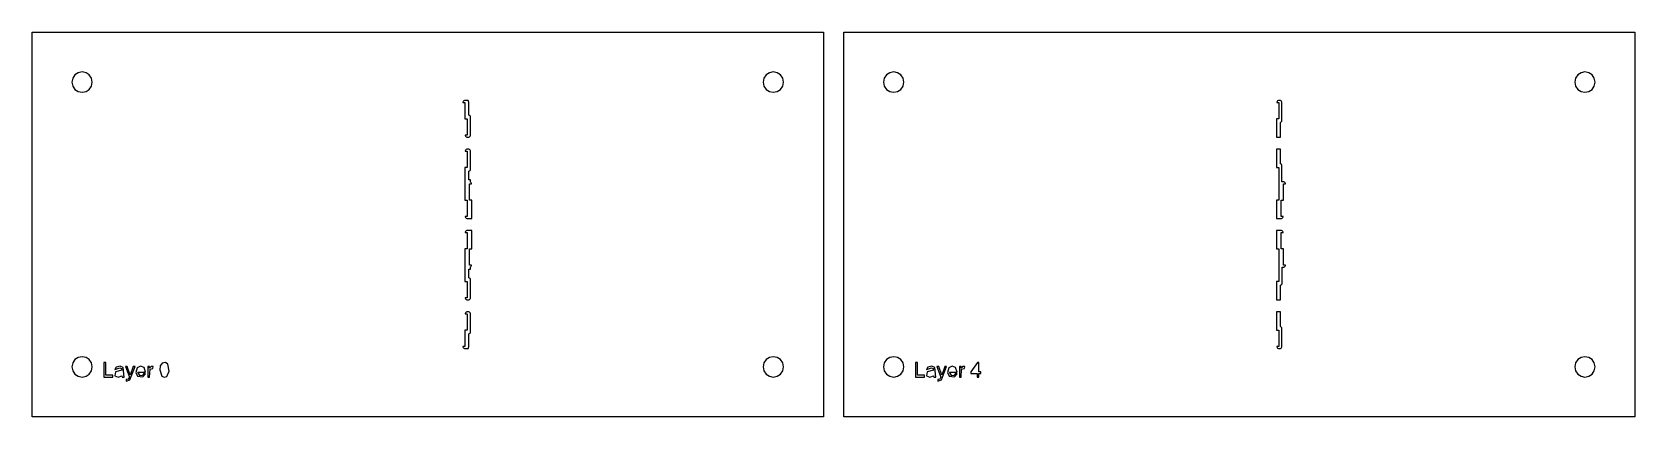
# Model space of a CAD drawing. Header units: metres. Extents: x 223 to 617, y 503 to 597.
import ezdxf

# ---------------------------------------------------------------- set-up
doc = ezdxf.new("R2010")
doc.units = ezdxf.units.M

msp = doc.modelspace()

# ---------------------------------------------------------------- linework, layer by layer
for points in [[(417.31, 502.69), (222.69, 502.69), (222.69, 597.31), (417.31, 597.31), (417.31, 502.69)], [(616.92, 502.69), (422.31, 502.69), (422.31, 597.31), (616.92, 597.31), (616.92, 502.69)], [(237.5, 585), (237.31, 585.96), (236.77, 586.77), (235.96, 587.31), (235, 587.5), (234.04, 587.31), (233.23, 586.77), (232.69, 585.96), (232.5, 585), (232.69, 584.04), (233.23, 583.23), (234.04, 582.69), (235, 582.5), (235.96, 582.69), (236.77, 583.23), (237.31, 584.04), (237.5, 585)], [(407.5, 585), (407.31, 585.96), (406.77, 586.77), (405.96, 587.31), (405, 587.5), (404.04, 587.31), (403.23, 586.77), (402.69, 585.96), (402.5, 585), (402.69, 584.04), (403.23, 583.23), (404.04, 582.69), (405, 582.5), (405.96, 582.69), (406.77, 583.23), (407.31, 584.04), (407.5, 585)], [(437.12, 585), (436.93, 585.96), (436.38, 586.77), (435.57, 587.31), (434.62, 587.5), (433.66, 587.31), (432.85, 586.77), (432.31, 585.96), (432.12, 585), (432.31, 584.04), (432.85, 583.23), (433.66, 582.69), (434.62, 582.5), (435.57, 582.69), (436.38, 583.23), (436.93, 584.04), (437.12, 585)], [(607.12, 585), (606.93, 585.96), (606.38, 586.77), (605.57, 587.31), (604.62, 587.5), (603.66, 587.31), (602.85, 586.77), (602.31, 585.96), (602.12, 585), (602.31, 584.04), (602.85, 583.23), (603.66, 582.69), (604.62, 582.5), (605.57, 582.69), (606.38, 583.23), (606.93, 584.04), (607.12, 585)], [(330.5, 576.59), (330.42, 576.71), (330.13, 576.9), (330.13, 580), (330.06, 580.38), (329.98, 580.5), (329.14, 580.5), (329.04, 580.49), (329.04, 580.49), (328.86, 580.41), (328.86, 580.41), (328.72, 580.28), (328.72, 580.28), (328.64, 580.1), (328.64, 580.1), (328.64, 580), (329.13, 580), (329.13, 576), (329.71, 576), (329.71, 572), (329.21, 572), (329.22, 571.9), (329.22, 571.9), (329.3, 571.72), (329.3, 571.72), (329.43, 571.59), (329.43, 571.59), (329.61, 571.51), (329.61, 571.51), (329.71, 571.5), (330, 571.5), (330.1, 571.51), (330.1, 571.51), (330.28, 571.59), (330.28, 571.59), (330.41, 571.72), (330.41, 571.72), (330.49, 571.9), (330.49, 571.9), (330.5, 572), (330.5, 576.59)], [(529.75, 571.53), (529.75, 575.1), (530.03, 575.29), (530.11, 575.41), (530.11, 580), (530.11, 580.1), (530.11, 580.1), (530.03, 580.28), (530.03, 580.28), (529.89, 580.41), (529.89, 580.41), (529.71, 580.49), (529.71, 580.49), (529.61, 580.5), (529.33, 580.5), (529.23, 580.49), (529.23, 580.49), (529.05, 580.41), (529.05, 580.41), (528.91, 580.28), (528.91, 580.28), (528.84, 580.1), (528.84, 580.1), (528.83, 580), (529.33, 580), (529.33, 576), (528.75, 576), (528.75, 572), (528.75, 571.5), (528.75, 571.5), (528.75, 571.5), (529.61, 571.5), (529.71, 571.51), (529.71, 571.51), (529.75, 571.53)], [(330.5, 561), (330.29, 561), (330.13, 560.97), (330.13, 563.1), (330.42, 563.29), (330.5, 563.41), (330.5, 568), (330.49, 568.1), (330.49, 568.1), (330.41, 568.28), (330.41, 568.28), (330.28, 568.41), (330.28, 568.41), (330.1, 568.49), (330.1, 568.49), (330, 568.5), (329.71, 568.5), (329.61, 568.49), (329.61, 568.49), (329.43, 568.41), (329.43, 568.41), (329.3, 568.28), (329.3, 568.28), (329.22, 568.1), (329.22, 568.1), (329.21, 568), (329.71, 568), (329.71, 564), (329.13, 564), (329.13, 560), (329.13, 556), (329.71, 556), (329.71, 552), (329.21, 552), (329.22, 551.9), (329.22, 551.9), (329.3, 551.72), (329.3, 551.72), (329.43, 551.59), (329.43, 551.59), (329.61, 551.51), (329.61, 551.51), (329.71, 551.5), (330.86, 551.5), (330.87, 551.5), (330.87, 551.5), (330.87, 552), (330.87, 556), (330.29, 556), (330.29, 560), (330.79, 560), (330.78, 560.1), (330.78, 560.1), (330.7, 560.28), (330.7, 560.28), (330.57, 560.41), (330.57, 560.41), (330.5, 560.44), (330.5, 560.44), (330.5, 560.44), (330.5, 560.44), (330.5, 561)], [(530.11, 564.59), (530.03, 564.71), (529.75, 564.9), (529.75, 568.47), (529.71, 568.49), (529.71, 568.49), (529.61, 568.5), (528.75, 568.5), (528.75, 568.5), (528.75, 568.5), (528.75, 568), (528.75, 564), (529.33, 564), (529.33, 560), (529.33, 556), (528.75, 556), (528.75, 552), (528.75, 551.5), (528.75, 551.5), (528.75, 551.5), (529.9, 551.5), (530, 551.51), (530, 551.51), (530.18, 551.59), (530.18, 551.59), (530.32, 551.72), (530.32, 551.72), (530.39, 551.9), (530.39, 551.9), (530.4, 552), (529.9, 552), (529.9, 556), (530.48, 556), (530.48, 560), (530.98, 560), (530.97, 560.1), (530.97, 560.1), (530.9, 560.28), (530.9, 560.28), (530.76, 560.41), (530.76, 560.41), (530.58, 560.49), (530.58, 560.49), (530.48, 560.5), (530.12, 560.5), (530.12, 560.5), (530.11, 560.5), (530.11, 560.5), (530.11, 560.5), (530.11, 564.59)], [(330.5, 536.59), (330.42, 536.71), (330.13, 536.9), (330.13, 539.03), (330.29, 539), (330.5, 539), (330.5, 539.56), (330.5, 539.56), (330.5, 539.56), (330.5, 539.56), (330.57, 539.59), (330.57, 539.59), (330.7, 539.72), (330.7, 539.72), (330.78, 539.9), (330.78, 539.9), (330.79, 540), (330.29, 540), (330.29, 544), (330.87, 544), (330.87, 548), (330.87, 548.5), (330.87, 548.5), (330.86, 548.5), (329.71, 548.5), (329.61, 548.49), (329.61, 548.49), (329.43, 548.41), (329.43, 548.41), (329.3, 548.28), (329.3, 548.28), (329.22, 548.1), (329.22, 548.1), (329.21, 548), (329.71, 548), (329.71, 544), (329.13, 544), (329.13, 540), (329.13, 536), (329.71, 536), (329.71, 532), (329.21, 532), (329.22, 531.9), (329.22, 531.9), (329.3, 531.72), (329.3, 531.72), (329.43, 531.59), (329.43, 531.59), (329.61, 531.51), (329.61, 531.51), (329.71, 531.5), (330, 531.5), (330.1, 531.51), (330.1, 531.51), (330.28, 531.59), (330.28, 531.59), (330.41, 531.72), (330.41, 531.72), (330.49, 531.9), (330.49, 531.9), (330.5, 532), (330.5, 536.59)], [(529.75, 531.53), (529.75, 535.1), (530.03, 535.29), (530.12, 535.41), (530.12, 539.5), (530.12, 539.5), (530.12, 539.5), (530.12, 539.5), (530.12, 539.5), (530.48, 539.5), (530.58, 539.51), (530.58, 539.51), (530.76, 539.59), (530.76, 539.59), (530.9, 539.72), (530.9, 539.72), (530.97, 539.9), (530.97, 539.9), (530.98, 540), (530.48, 540), (530.48, 544), (529.9, 544), (529.9, 548), (530.4, 548), (530.39, 548.1), (530.39, 548.1), (530.32, 548.28), (530.32, 548.28), (530.18, 548.41), (530.18, 548.41), (530, 548.49), (530, 548.49), (529.9, 548.5), (528.75, 548.5), (528.75, 548.5), (528.75, 548.5), (528.75, 548), (528.75, 544), (529.33, 544), (529.33, 540), (529.33, 536), (528.75, 536), (528.75, 532), (528.75, 531.5), (528.75, 531.5), (528.75, 531.5), (529.61, 531.5), (529.71, 531.51), (529.71, 531.51), (529.75, 531.53)], [(329.98, 519.5), (330.06, 519.62), (330.13, 520), (330.13, 523.1), (330.42, 523.29), (330.5, 523.41), (330.5, 528), (330.49, 528.1), (330.49, 528.1), (330.41, 528.28), (330.41, 528.28), (330.28, 528.41), (330.28, 528.41), (330.1, 528.49), (330.1, 528.49), (330, 528.5), (329.71, 528.5), (329.61, 528.49), (329.61, 528.49), (329.43, 528.41), (329.43, 528.41), (329.3, 528.28), (329.3, 528.28), (329.22, 528.1), (329.22, 528.1), (329.21, 528), (329.71, 528), (329.71, 524), (329.13, 524), (329.13, 520), (328.64, 520), (328.64, 519.9), (328.64, 519.9), (328.72, 519.72), (328.72, 519.72), (328.86, 519.59), (328.86, 519.59), (329.04, 519.51), (329.04, 519.51), (329.14, 519.5), (329.98, 519.5)], [(530.11, 524.59), (530.03, 524.71), (529.75, 524.9), (529.75, 528.47), (529.71, 528.49), (529.71, 528.49), (529.61, 528.5), (528.75, 528.5), (528.75, 528.5), (528.75, 528.5), (528.75, 528), (528.75, 524), (529.33, 524), (529.33, 520), (528.83, 520), (528.84, 519.9), (528.84, 519.9), (528.91, 519.72), (528.91, 519.72), (529.05, 519.59), (529.05, 519.59), (529.23, 519.51), (529.23, 519.51), (529.33, 519.5), (529.61, 519.5), (529.71, 519.51), (529.71, 519.51), (529.89, 519.59), (529.89, 519.59), (530.03, 519.72), (530.03, 519.72), (530.11, 519.9), (530.11, 519.9), (530.11, 520), (530.11, 524.59)], [(237.5, 515), (237.31, 515.96), (236.77, 516.77), (235.96, 517.31), (235, 517.5), (234.04, 517.31), (233.23, 516.77), (232.69, 515.96), (232.5, 515), (232.69, 514.04), (233.23, 513.23), (234.04, 512.69), (235, 512.5), (235.96, 512.69), (236.77, 513.23), (237.31, 514.04), (237.5, 515)], [(407.5, 515), (407.31, 515.96), (406.77, 516.77), (405.96, 517.31), (405, 517.5), (404.04, 517.31), (403.23, 516.77), (402.69, 515.96), (402.5, 515), (402.69, 514.04), (403.23, 513.23), (404.04, 512.69), (405, 512.5), (405.96, 512.69), (406.77, 513.23), (407.31, 514.04), (407.5, 515)], [(437.12, 515), (436.93, 515.96), (436.38, 516.77), (435.57, 517.31), (434.62, 517.5), (433.66, 517.31), (432.85, 516.77), (432.31, 515.96), (432.12, 515), (432.31, 514.04), (432.85, 513.23), (433.66, 512.69), (434.62, 512.5), (435.57, 512.69), (436.38, 513.23), (436.93, 514.04), (437.12, 515)], [(607.12, 515), (606.93, 515.96), (606.38, 516.77), (605.57, 517.31), (604.62, 517.5), (603.66, 517.31), (602.85, 516.77), (602.31, 515.96), (602.12, 515), (602.31, 514.04), (602.85, 513.23), (603.66, 512.69), (604.62, 512.5), (605.57, 512.69), (606.38, 513.23), (606.93, 514.04), (607.12, 515)], [(240.37, 512.5), (242.6, 512.5), (242.6, 512.92), (240.84, 512.92), (240.84, 516.08), (240.37, 516.08), (240.37, 512.5)], [(244.8, 512.82), (244.89, 512.5), (245.35, 512.5), (245.09, 514.83), (244.39, 515.14), (243.39, 514.95), (243.04, 514.35), (244.27, 514.78), (244.69, 514.59), (244.77, 514.15), (243.22, 513.74), (243.07, 512.79), (243.9, 512.44), (244.8, 512.82)], [(245.87, 511.5), (246.76, 511.83), (248.02, 515.09), (247.58, 515.09), (246.84, 512.99), (246.12, 515.09), (245.64, 515.09), (246.63, 512.5), (246.34, 511.95), (245.82, 511.91), (245.87, 511.5)], [(250.17, 513.34), (249.82, 512.88), (249.3, 512.82), (248.7, 513.68), (250.63, 513.68), (250.24, 514.86), (249.35, 515.15), (248.58, 514.79), (248.25, 513.65), (248.65, 512.72), (249.96, 512.52), (250.62, 513.28), (250.17, 513.34)], [(251.17, 512.5), (251.61, 512.5), (251.71, 514.46), (252.42, 514.6), (252.48, 515.06), (251.95, 515.12), (251.56, 514.7), (251.56, 515.09), (251.17, 515.09), (251.17, 512.5)], [(254.1, 514.26), (254.59, 512.68), (255.17, 512.44), (255.87, 512.61), (256.43, 513.91), (256.11, 515.69), (255.49, 516.08), (254.68, 515.92), (254.23, 515.29), (254.1, 514.26)], [(439.98, 512.5), (442.22, 512.5), (442.22, 512.92), (440.46, 512.92), (440.46, 516.08), (439.98, 516.08), (439.98, 512.5)], [(444.42, 512.82), (444.51, 512.5), (444.97, 512.5), (444.7, 514.83), (444.01, 515.14), (443.01, 514.95), (442.65, 514.35), (443.89, 514.78), (444.3, 514.59), (444.38, 514.15), (442.84, 513.74), (442.69, 512.79), (443.52, 512.44), (444.42, 512.82)], [(445.49, 511.5), (446.38, 511.83), (447.63, 515.09), (447.19, 515.09), (446.46, 512.99), (445.73, 515.09), (445.26, 515.09), (446.24, 512.5), (445.96, 511.95), (445.44, 511.91), (445.49, 511.5)], [(449.78, 513.34), (449.44, 512.88), (448.91, 512.82), (448.31, 513.68), (450.25, 513.68), (449.85, 514.86), (448.97, 515.15), (448.2, 514.79), (447.86, 513.65), (448.26, 512.72), (449.58, 512.52), (450.24, 513.28), (449.78, 513.34)], [(450.78, 512.5), (451.22, 512.5), (451.33, 514.46), (452.04, 514.6), (452.1, 515.06), (451.56, 515.12), (451.18, 514.7), (451.18, 515.09), (450.78, 515.09), (450.78, 512.5)], [(455.13, 512.5), (455.57, 512.5), (455.57, 513.36), (456.05, 513.36), (456.05, 513.76), (455.57, 513.76), (455.57, 516.08), (455.21, 516.08), (453.58, 513.76), (453.58, 513.36), (455.13, 513.36), (455.13, 512.5)]]:
    msp.add_lwpolyline(points)

doc.saveas('drawing.dxf')
